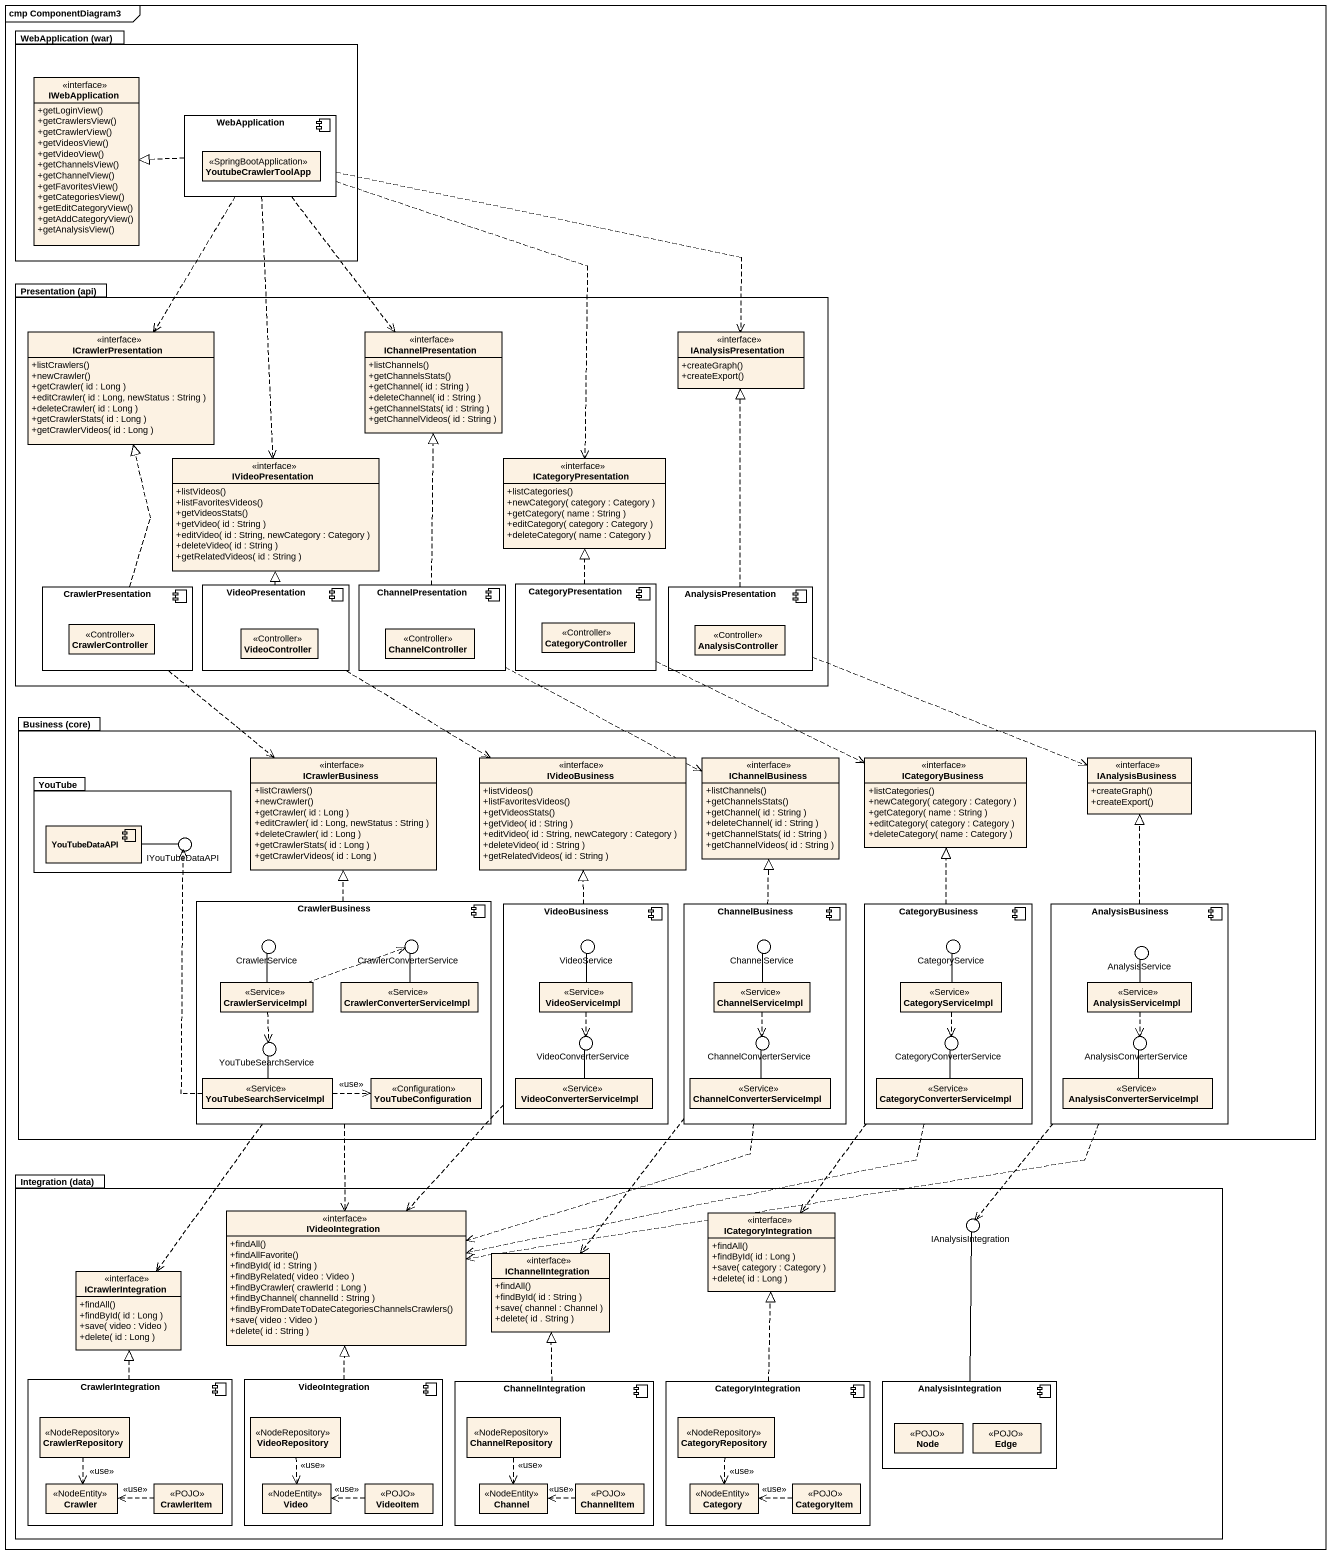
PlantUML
@startuml
mainframe cmp ComponentDiagram3
allowmixing
hide circle
hide empty members
skinparam classAttributeIconSize 0
package "WebApplication (war)" as WebApplication_war {
  interface IWebApplication {
    +getLoginView()
    +getCrawlersView()
    +getCrawlerView()
    +getVideosView()
    +getVideoView()
    +getChannelsView()
    +getChannelView()
    +getFavoritesView()
    +getCategoriesView()
    +getEditCategoryView()
    +getAddCategoryView()
    +getAnalysisView()
  }
  component WebApplication {
    class YoutubeCrawlerToolApp <<SpringBootApplication>>
  }
}
package "Presentation (api)" as Presentation_api {
  interface ICrawlerPresentation {
    +listCrawlers()
    +newCrawler()
    +getCrawler( id : Long )
    +editCrawler( id : Long, newStatus : String )
    +deleteCrawler( id : Long )
    +getCrawlerStats( id : Long )
    +getCrawlerVideos( id : Long )
  }
  interface IChannelPresentation {
    +listChannels()
    +getChannelsStats()
    +getChannel( id : String )
    +deleteChannel( id : String )
    +getChannelStats( id : String )
    +getChannelVideos( id : String )
  }
  interface IAnalysisPresentation {
    +createGraph()
    +createExport()
  }
  interface IVideoPresentation {
    +listVideos()
    +listFavoritesVideos()
    +getVideosStats()
    +getVideo( id : String )
    +editVideo( id : String, newCategory : Category )
    +deleteVideo( id : String )
    +getRelatedVideos( id : String )
  }
  interface ICategoryPresentation {
    +listCategories()
    +newCategory( category : Category )
    +getCategory( name : String )
    +editCategory( category : Category )
    +deleteCategory( name : Category )
  }
  component CrawlerPresentation {
    class CrawlerController <<Controller>>
  }
  component VideoPresentation {
    class VideoController <<Controller>>
  }
  component ChannelPresentation {
    class ChannelController <<Controller>>
  }
  component CategoryPresentation {
    class CategoryController <<Controller>>
  }
  component AnalysisPresentation {
    class AnalysisController <<Controller>>
  }
}
package "Business (core)" as Business_core {
  package YouTube {
    component YouTubeDataAPI
  }
  interface ICrawlerBusiness {
    +listCrawlers()
    +newCrawler()
    +getCrawler( id : Long )
    +editCrawler( id : Long, newStatus : String )
    +deleteCrawler( id : Long )
    +getCrawlerStats( id : Long )
    +getCrawlerVideos( id : Long )
  }
  interface IVideoBusiness {
    +listVideos()
    +listFavoritesVideos()
    +getVideosStats()
    +getVideo( id : String )
    +editVideo( id : String, newCategory : Category )
    +deleteVideo( id : String )
    +getRelatedVideos( id : String )
  }
  interface IChannelBusiness {
    +listChannels()
    +getChannelsStats()
    +getChannel( id : String )
    +deleteChannel( id : String )
    +getChannelStats( id : String )
    +getChannelVideos( id : String )
  }
  interface ICategoryBusiness {
    +listCategories()
    +newCategory( category : Category )
    +getCategory( name : String )
    +editCategory( category : Category )
    +deleteCategory( name : Category )
  }
  interface IAnalysisBusiness {
    +createGraph()
    +createExport()
  }
  component CrawlerBusiness {
    class CrawlerServiceImpl <<Service>>
    class CrawlerConverterServiceImpl <<Service>>
    class YouTubeSearchServiceImpl <<Service>>
    class YouTubeConfiguration <<Configuration>>
  }
  component VideoBusiness {
    class VideoServiceImpl <<Service>>
    class VideoConverterServiceImpl <<Service>>
  }
  component ChannelBusiness {
    class ChannelServiceImpl <<Service>>
    class ChannelConverterServiceImpl <<Service>>
  }
  component CategoryBusiness {
    class CategoryServiceImpl <<Service>>
    class CategoryConverterServiceImpl <<Service>>
  }
  component AnalysisBusiness {
    class AnalysisServiceImpl <<Service>>
    class AnalysisConverterServiceImpl <<Service>>
  }
}
() IYouTubeDataAPI
() CrawlerService
() CrawlerConverterService
() VideoService
() ChannelService
() CategoryService
() AnalysisService
() YouTubeSearchService
() VideoConverterService
() ChannelConverterService
() CategoryConverterService
() AnalysisConverterService
package "Integration (data)" as Integration_data {
  interface IVideoIntegration {
    +findAll()
    +findAllFavorite()
    +findById( id : String )
    +findByRelated( video : Video )
    +findByCrawler( crawlerId : Long )
    +findByChannel( channelId : String )
    +findByFromDateToDateCategoriesChannelsCrawlers()
    +save( video : Video )
    +delete( id : String )
  }
  interface ICategoryIntegration {
    +findAll()
    +findById( id : Long )
    +save( category : Category )
    +delete( id : Long )
  }
  interface ICrawlerIntegration {
    +findAll()
    +findById( id : Long )
    +save( video : Video )
    +delete( id : Long )
  }
  interface IChannelIntegration {
    +findAll()
    +findById( id : String )
    +save( channel : Channel )
    +delete( id . String )
  }
  component CrawlerIntegration {
    interface CrawlerRepository <<NodeRepository>>
    class Crawler <<NodeEntity>>
    class CrawlerItem <<POJO>>
  }
  component VideoIntegration {
    interface VideoRepository <<NodeRepository>>
    class Video <<NodeEntity>>
    class VideoItem <<POJO>>
  }
  component ChannelIntegration {
    interface ChannelRepository <<NodeRepository>>
    class Channel <<NodeEntity>>
    class ChannelItem <<POJO>>
  }
  component CategoryIntegration {
    interface CategoryRepository <<NodeRepository>>
    class Category <<NodeEntity>>
    class CategoryItem <<POJO>>
  }
  component AnalysisIntegration {
    class "Node" as Node_ <<POJO>>
    class Edge <<POJO>>
  }
}
() IAnalysisIntegration
YouTube -right- IYouTubeDataAPI
CrawlerBusiness -up- CrawlerService
CrawlerBusiness -up- CrawlerConverterService
VideoBusiness -up- VideoService
ChannelBusiness -up- ChannelService
CategoryBusiness -up- CategoryService
AnalysisBusiness -up- AnalysisService
CrawlerBusiness -left- YouTubeSearchService
VideoBusiness -- VideoConverterService
ChannelBusiness -- ChannelConverterService
CategoryBusiness -- CategoryConverterService
AnalysisBusiness -- AnalysisConverterService
Integration_data -right- IAnalysisIntegration
WebApplication .left.|> IWebApplication
WebApplication ..> ICrawlerPresentation
WebApplication ..> IChannelPresentation
WebApplication .right.> IAnalysisPresentation
WebApplication ..> IVideoPresentation
WebApplication ..> ICategoryPresentation
CrawlerPresentation .up.|> ICrawlerPresentation
CrawlerPresentation ..> ICrawlerBusiness
VideoPresentation .up.|> IVideoPresentation
VideoPresentation ..> IVideoBusiness
ChannelPresentation .up.|> IChannelPresentation
ChannelPresentation .right.> IChannelBusiness
CategoryPresentation .up.|> ICategoryPresentation
CategoryPresentation .right.> ICategoryBusiness
AnalysisPresentation .up.|> IAnalysisPresentation
AnalysisPresentation .right.> IAnalysisBusiness
YouTubeDataAPI -right- IYouTubeDataAPI
CrawlerBusiness .up.|> ICrawlerBusiness
CrawlerBusiness ..> IVideoIntegration
CrawlerBusiness ..> ICrawlerIntegration
VideoBusiness .up.|> IVideoBusiness
VideoBusiness ..> IVideoIntegration
ChannelBusiness .up.|> IChannelBusiness
ChannelBusiness ..> IVideoIntegration
ChannelBusiness ..> IChannelIntegration
CategoryBusiness .up.|> ICategoryBusiness
CategoryBusiness .left.> IVideoIntegration
CategoryBusiness ..> ICategoryIntegration
AnalysisBusiness .up.|> IAnalysisBusiness
AnalysisBusiness .left.> IVideoIntegration
AnalysisBusiness ..> IAnalysisIntegration
CrawlerServiceImpl -up- CrawlerService
CrawlerServiceImpl .right.> CrawlerConverterService
CrawlerServiceImpl ..> YouTubeSearchService
CrawlerConverterServiceImpl -up- CrawlerConverterService
VideoServiceImpl -up- VideoService
VideoServiceImpl ..> VideoConverterService
ChannelServiceImpl -up- ChannelService
ChannelServiceImpl ..> ChannelConverterService
CategoryServiceImpl -up- CategoryService
CategoryServiceImpl ..> CategoryConverterService
AnalysisServiceImpl -up- AnalysisService
AnalysisServiceImpl ..> AnalysisConverterService
YouTubeSearchServiceImpl .up.> IYouTubeDataAPI
YouTubeSearchServiceImpl -up- YouTubeSearchService
YouTubeSearchServiceImpl .right.> YouTubeConfiguration : <<use>>
VideoConverterServiceImpl -up- VideoConverterService
ChannelConverterServiceImpl -up- ChannelConverterService
CategoryConverterServiceImpl -up- CategoryConverterService
AnalysisConverterServiceImpl -up- AnalysisConverterService
CrawlerIntegration .up.|> ICrawlerIntegration
VideoIntegration .up.|> IVideoIntegration
ChannelIntegration .up.|> IChannelIntegration
CategoryIntegration .up.|> ICategoryIntegration
AnalysisIntegration -up- IAnalysisIntegration
CrawlerRepository ..> Crawler : <<use>>
VideoRepository ..> Video : <<use>>
ChannelRepository ..> Channel : <<use>>
CategoryRepository ..> Category : <<use>>
CrawlerItem .left.> Crawler : <<use>>
VideoItem .left.> Video : <<use>>
ChannelItem .left.> Channel : <<use>>
CategoryItem .left.> Category : <<use>>
@enduml
